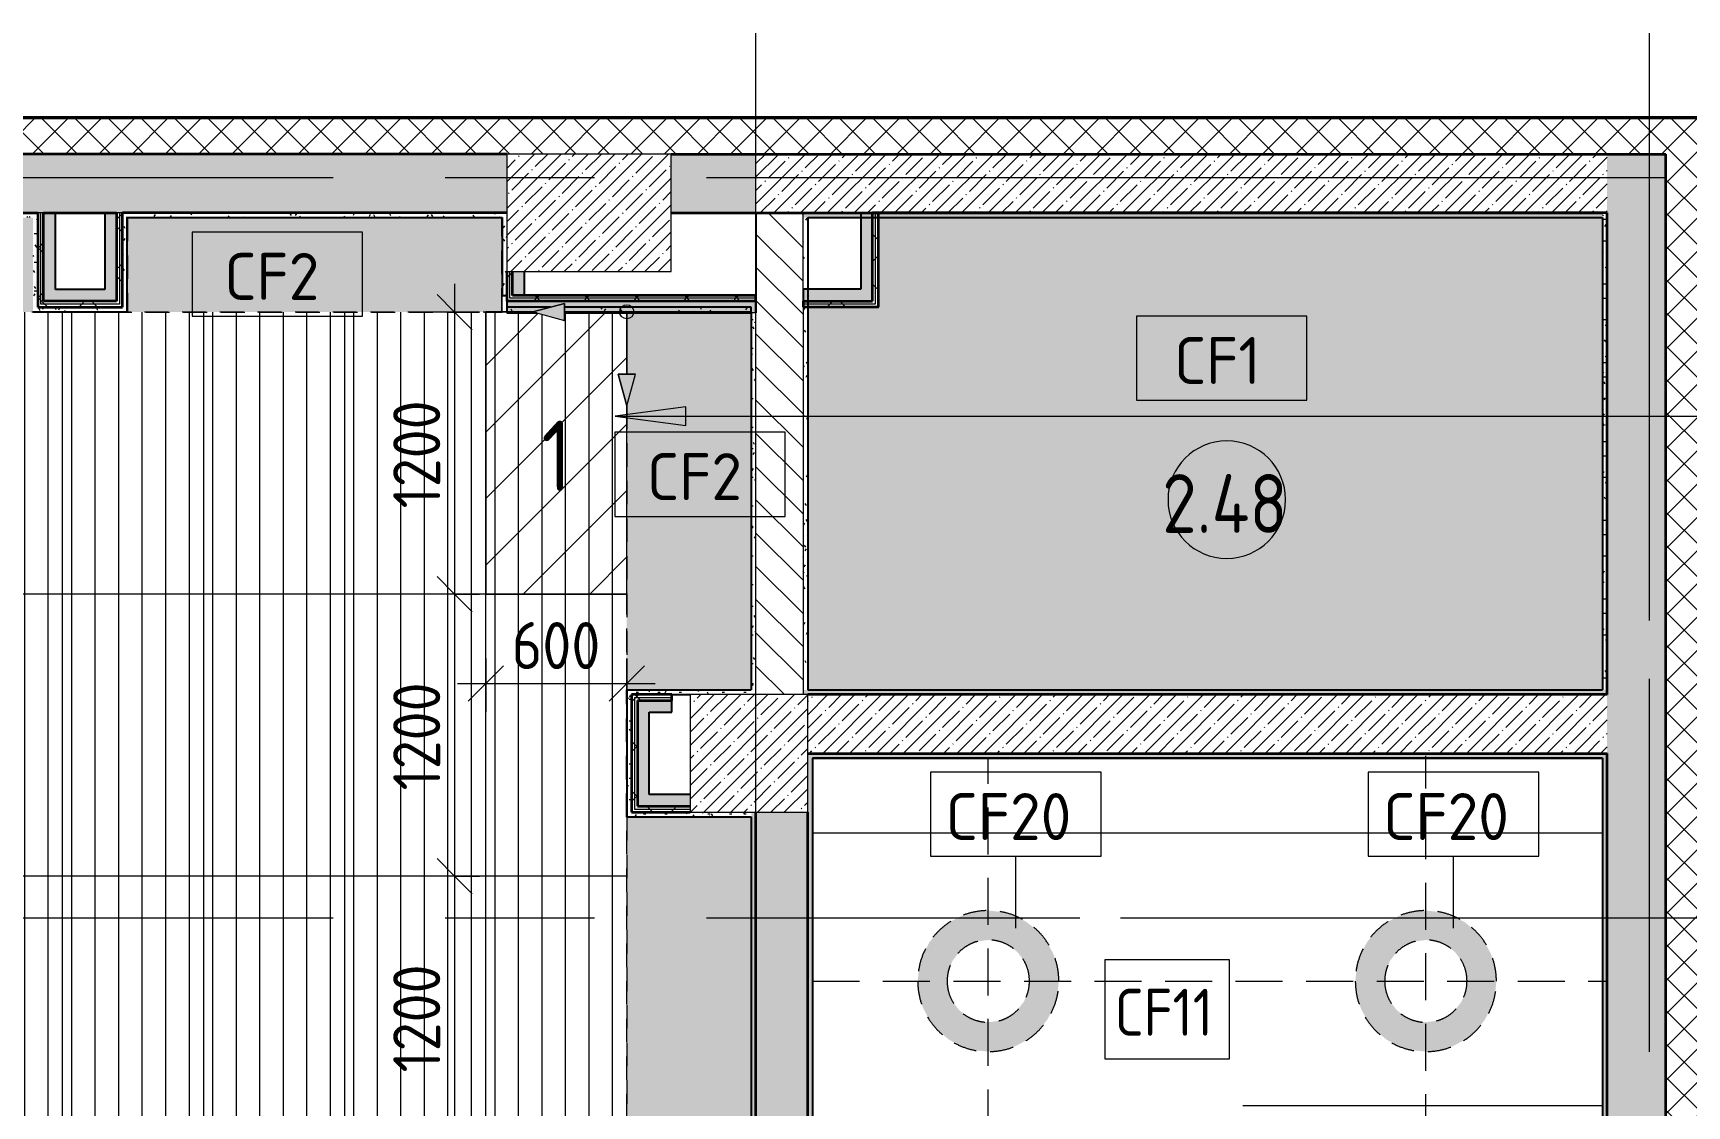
# Model space of a CAD drawing. Header units: millimetres. Extents: x 81663 to 277412, y -8553 to 29000.
# Drawn here: x 118135 to 125169, y 17350 to 21915 of the extents above; entities that cross this region are included whole.
import ezdxf

# ---------------------------------------------------------------- set-up
doc = ezdxf.new("R2010")
doc.units = ezdxf.units.MM
for name, pattern in [('200_ШТРИХ__ш1_п0_6_', [160, 100, -60]), ('ADSK_Штрих_ш2 п1', [300, 200, -100]), ('Осевая', [3175, 635, -476.25, 1587.5, -476.25])]:
    doc.linetypes.add(name, pattern=pattern)
for name, color, linetype, lineweight in [('A-ANNO-DIMS', 7, 'Continuous', 9), ('A-ANNO-DIMS-100', 7, 'Continuous', 9), ('A-AREA-IDEN', 7, 'Continuous', 9), ('A-CLNG-IDEN', 7, 'Continuous', 9), ('A-DETL', 7, 'Continuous', 9), ('A-DETL-1', 7, 'ADSK_Штрих_ш2 п1', 9), ('A-DETL-GENF', 7, 'Continuous', 9), ('A-DETL-MBND', 7, '200_ШТРИХ__ш1_п0_6_', 9), ('A-DETL-MBND-1', 7, 'Continuous', 9), ('A-FLOR', 7, 'Continuous', 9), ('A-WALL', 7, 'Continuous', 9), ('I-WALL', 7, 'Continuous', 9), ('S-COLS', 7, 'Continuous', 9), ('S-STRS-1', 7, 'Continuous', 9), ('Оси', 7, 'Continuous', 9), ('Оси-2', 7, 'Осевая', 9)]:
    doc.layers.add(name, color=color, linetype=linetype, lineweight=lineweight)
for name, color, linetype, lineweight, true_color in [('A-DETL-GENF-1', 7, 'Continuous', 9, 0x004000), ('A-WALL-1', 7, 'Continuous', 35, 0x3c3c3c), ('A-WALL-3', 7, 'Continuous', 25, 0x3c3c3c), ('A-WALL-FNSH-1', 7, 'Continuous', 13, 0x3c3c3c), ('A-WALL-FNSH-2', 7, 'Continuous', 9, 0x3c3c3c), ('G-ANNO-TEXT-1', 1, 'Continuous', 9, 0xff0000), ('G-ANNO-TEXT-2', 7, 'Continuous', 9, 0x3c3c3c)]:
    doc.layers.add(name, color=color, linetype=linetype, lineweight=lineweight, true_color=true_color)
doc.styles.add('GOST Common', font='GOST_Common.ttf', dxfattribs={"width": 0.9, "height": 250})
doc.styles.add('GOST Common_1', font='GOST_Common.ttf', dxfattribs={"height": 200})
doc.styles.add('GOST Common_2', font='GOST_Common.ttf', dxfattribs={"width": 0.9, "height": 300})
doc.styles.add('GOST Common_3', font='GOST_Common.ttf', dxfattribs={"width": 0.9, "height": 200})
doc.styles.add('ISOCPEUR_1', font='isocpeur.ttf', dxfattribs={"width": 0.9, "height": 200})
doc.dimstyles.new('ISO-2_0_0_9К_Средний_округл2', dxfattribs={"dimscale": 304.8, "dimtxt": 199.196235, "dimasz": 0.492126, "dimexe": 0.393701, "dimexo": 0, "dimgap": 0, "dimtad": 1, "dimdec": 0, "dimrnd": 10, "dimzin": 0, "dimdsep": 46, "dimtxsty": 'ISOCPEUR_1', "dimblk1": 'OBLIQUE', "dimblk2": 'OBLIQUE', "dimsah": 1, "dimcen": 0.09, "dimdle": 0.393701, "dimazin": 0, "dimtfac": 1, "dimtdec": 4, "dimtix": 1, "dimtmove": 0, "dimatfit": 3, "dimfxl": 1, "dimtvp": 1, "dimtolj": 1, "dimtzin": 0, "dimarcsym": 2})
pattern_1 = [(45, (0, 0), (-57.024626, 57.024626), []), (45, (57.025, 0), (-57.024626, 57.024626), [100.806, -20.161, 3.353, -16.808])]
pattern_2 = [(45, (0, 0), (-70.71068, 70.71068), []), (135, (0, 0), (-70.71068, -70.71068), [])]
pattern_3 = [(0, (0, 0), (121.92, 30.48), [10.058, -81.382, 10.058, -81.382, -487.68]), (0, (0, 0), (121.92, 30.48), [-182.88, 10.058, -172.822, 10.058, -81.382, -213.36]), (0, (0, 0), (121.92, 30.48), [-457.2, 10.058, -50.902, 10.058, -142.342]), (120, (45.72, 15.24), (-87.356454, 90.345817), [10.058, -81.382, 10.058, -81.382, -487.68]), (120, (45.72, 15.24), (-87.356454, 90.345817), [-182.88, 10.058, -172.822, 10.058, -81.382, -213.36]), (120, (45.72, 15.24), (-87.356454, 90.345817), [-457.2, 10.058, -50.902, 10.058, -142.342]), (240, (60.96, 76.2), (-34.563546, -120.825817), [10.058, -81.382, 10.058, -81.382, -487.68]), (240, (60.96, 76.2), (-34.563546, -120.825817), [-182.88, 10.058, -172.822, 10.058, -81.382, -213.36]), (240, (60.96, 76.2), (-34.563546, -120.825817), [-457.2, 10.058, -50.902, 10.058, -142.342])]
pattern_4 = [(45, (0, 0), (-106.06602, 106.06602), []), (135, (0, 0), (-106.06602, -106.06602), [])]

# ---------------------------------------------------------------- blocks, each defined once
blk = doc.blocks.new('BSC_Колонна _Прямоугольная - 700х500-23282984-План потолков с обозначением видов отделки и геометрии 2 этажа в осях 23-33')
at = {"layer": 'S-COLS'}
h = blk.add_hatch(dxfattribs=at)
h.set_pattern_fill('FP_9', color=256, style=0, pattern_type=2)
h.set_pattern_definition([(45, (-120500, -21150), (-57.024626, 57.024626), []), (45, (-120442.975, -21150), (-57.024626, 57.024626), [100.806, -20.161, 3.353, -16.808])])
h.paths.add_polyline_path([(-350, -250), (350, -250), (350, 250), (-350, 250)])
for p, q in [((350, 250), (-350, 250)), ((-350, 250), (-350, -250)), ((350, -250), (350, 250)), ((-350, -250), (350, -250))]:
    blk.add_line(p, q, dxfattribs=at)
blk = doc.blocks.new('BSC_Колонна _Прямоугольная - 500х500-V4-План потолков с обозначением видов отделки и геометрии 2 этажа в осях 23-33')
at = {"layer": 'S-COLS'}
h = blk.add_hatch(dxfattribs=at)
h.set_pattern_fill('FP_15', color=256, style=0, pattern_type=2)
h.set_pattern_definition([(45, (-121180, -18850), (-57.024626, 57.024626), []), (45, (-121122.975, -18850), (-57.024626, 57.024626), [100.806, -20.161, 3.353, -16.808])])
h.paths.add_polyline_path([(-250, -250), (250, -250), (250, 250), (-250, 250), (-250, -195.1)])
for p, q in [((250, 250), (-250, 250)), ((-250, 250), (-250, -250)), ((250, -250), (250, 250)), ((-250, -250), (250, -250))]:
    blk.add_line(p, q, dxfattribs=at)
blk = doc.blocks.new('Начало раскладки_красным - Начало раскладки_красным-26113037-План потолков с обозначением видов отделки и геометрии 2 этажа в осях 23-33')
at = {"layer": 'A-DETL-GENF'}
for points in [[(-264.8, -36.2), (-264.8, 36.2), (-400, 0)], [(0, -400), (36.2, -264.8), (-36.2, -264.8)]]:
    blk.add_hatch(color=256, dxfattribs=at).paths.add_polyline_path(points)
for p, q in [((-264.8, 36.2), (-400, 0)), ((-400, 0), (-264.8, 36.2)), ((-400, 0), (-264.8, -36.2)), ((-400, 0), (-264.8, -36.2)), ((-264.8, -36.2), (-264.8, 36.2)), ((-264.8, 36.2), (-264.8, -36.2)), ((-30, 0), (-264.8, 0)), ((0, -30), (0, -264.8)), ((36.2, -264.8), (-36.2, -264.8)), ((-36.2, -264.8), (0, -400)), ((0, -400), (-36.2, -264.8)), ((-36.2, -264.8), (36.2, -264.8)), ((0, -400), (36.2, -264.8)), ((0, -400), (36.2, -264.8))]:
    blk.add_line(p, q, dxfattribs=at)
blk.add_circle((0, 0), 30, dxfattribs=at)
blk = doc.blocks.new('Марка_Помещения - Номер-25198446-План потолков с обозначением видов отделки и геометрии 2 этажа в осях 23-33')
at = {"layer": 'A-AREA-IDEN'}
for start, end in [(360, 180), (180, 360)]:
    blk.add_arc((0, 0), 2.5, start, end, dxfattribs=at)
blk = doc.blocks.new('DIMBLOCK27-План потолков с обозначением видов отделки и геометрии 2 этажа в осях 23-33')
at = {"layer": 'A-ANNO-DIMS-100'}
for p, q in [((119928.4, 20848), (119928.4, 19528)), ((120034.5, 20728), (119808.4, 20728)), ((119928.4, 20728), (120034.5, 20728)), ((120034.5, 19528), (119808.4, 19528)), ((119928.4, 19528), (120034.5, 19528))]:
    blk.add_line(p, q, dxfattribs=at)
at = {"layer": 'A-ANNO-DIMS-100', "lineweight": 20}
for p, q in [((119928.4, 20728), (119853.4, 20803)), ((119928.4, 20728), (120003.4, 20653)), ((119928.4, 19528), (119853.4, 19603)), ((119928.4, 19528), (120003.4, 19453))]:
    blk.add_line(p, q, dxfattribs=at)
at = {"layer": 'A-ANNO-DIMS-100', "color": 0, "insert": (119667.1, 19892.4), "char_height": 200, "width": 565.411, "attachment_point": 1, "rotation": 90, "line_spacing_factor": 1.149209, "style": 'ISOCPEUR_1'}
blk.add_mtext('1200', dxfattribs=at)
blk = doc.blocks.new('_Oblique')
at = {"color": 0, "linetype": 'ByBlock', "lineweight": -2}
blk.add_line((-0.5, -0.5), (0.5, 0.5), dxfattribs=at)
blk = doc.blocks.new('DIMBLOCK28-План потолков с обозначением видов отделки и геометрии 2 этажа в осях 23-33')
at = {"layer": 'A-ANNO-DIMS-100', "lineweight": 20}
for p, q in [((119928.4, 19528), (119853.4, 19603)), ((119928.4, 19528), (120003.4, 19453)), ((119928.4, 18328), (119853.4, 18403)), ((119928.4, 18328), (120003.4, 18253))]:
    blk.add_line(p, q, dxfattribs=at)
at = {"layer": 'A-ANNO-DIMS-100'}
for p, q in [((120034.5, 19528), (119808.4, 19528)), ((119928.4, 19528), (119928.4, 18328)), ((119928.4, 19528), (120034.5, 19528)), ((120034.5, 18328), (119808.4, 18328)), ((119928.4, 18328), (120034.5, 18328))]:
    blk.add_line(p, q, dxfattribs=at)
at = {"layer": 'A-ANNO-DIMS-100', "color": 0, "insert": (119667.1, 18692.4), "char_height": 200, "width": 565.411, "attachment_point": 1, "rotation": 90, "line_spacing_factor": 1.149209, "style": 'ISOCPEUR_1'}
blk.add_mtext('1200', dxfattribs=at)
blk = doc.blocks.new('DIMBLOCK29-План потолков с обозначением видов отделки и геометрии 2 этажа в осях 23-33')
at = {"layer": 'A-ANNO-DIMS-100', "lineweight": 20}
for p, q in [((119928.4, 18328), (119853.4, 18403)), ((119928.4, 18328), (120003.4, 18253)), ((119928.4, 17128), (119853.4, 17203)), ((119928.4, 17128), (120003.4, 17053))]:
    blk.add_line(p, q, dxfattribs=at)
at = {"layer": 'A-ANNO-DIMS-100'}
for p, q in [((120034.5, 18328), (119808.4, 18328)), ((119928.4, 18328), (119928.4, 17128)), ((119928.4, 18328), (120034.5, 18328)), ((120034.5, 17128), (119808.4, 17128)), ((119928.4, 17128), (120034.5, 17128))]:
    blk.add_line(p, q, dxfattribs=at)
at = {"layer": 'A-ANNO-DIMS-100', "color": 0, "insert": (119667.1, 17492.4), "char_height": 200, "width": 565.411, "attachment_point": 1, "rotation": 90, "line_spacing_factor": 1.149209, "style": 'ISOCPEUR_1'}
blk.add_mtext('1200', dxfattribs=at)
blk = doc.blocks.new('М_потолков - Марка_ Имя типа-25382930-План потолков с обозначением видов отделки и геометрии 2 этажа в осях 23-33')
at = {"layer": 'A-CLNG-IDEN'}
for p, q in [((3.625, 1.984375), (-3.625, 1.984375)), ((-3.625, 1.984375), (-3.625, -1.59375)), ((3.625, -1.59375), (3.625, 1.984375)), ((-3.625, -1.59375), (3.625, -1.59375))]:
    blk.add_line(p, q, dxfattribs=at)
blk = doc.blocks.new('DIMBLOCK45-План потолков с обозначением видов отделки и геометрии 2 этажа в осях 23-33')
at = {"layer": 'A-ANNO-DIMS-100'}
for p, q in [((120060.6, 19253.7), (120060.6, 19027.6)), ((120060.6, 19147.6), (120060.6, 19253.7)), ((120660.6, 19253.7), (120660.6, 19027.6)), ((120660.6, 19147.6), (120660.6, 19253.7)), ((119940.6, 19147.6), (120780.6, 19147.6))]:
    blk.add_line(p, q, dxfattribs=at)
at = {"layer": 'A-ANNO-DIMS-100', "lineweight": 20}
for p, q in [((120060.6, 19147.6), (120135.6, 19222.6)), ((120660.6, 19147.6), (120735.6, 19222.6)), ((120060.6, 19147.6), (119985.6, 19072.6)), ((120660.6, 19147.6), (120585.6, 19072.6))]:
    blk.add_line(p, q, dxfattribs=at)
at = {"layer": 'A-ANNO-DIMS-100', "color": 0, "insert": (120171, 19408.9), "char_height": 200, "width": 455.087, "attachment_point": 1, "line_spacing_factor": 1.149209, "style": 'ISOCPEUR_1'}
blk.add_mtext('600', dxfattribs=at)

msp = doc.modelspace()

# ---------------------------------------------------------------- hatches: boundary and pattern name
at = {"layer": 'A-DETL-GENF-1'}
h = msp.add_hatch(dxfattribs=at)
h.set_pattern_fill('FP_28', color=256, style=0, pattern_type=2)
h.set_pattern_definition([(45, (0, 0), (-141.42136, 141.42136), [])])
h.paths.add_polyline_path([(120624.5, 19528), (120660.6, 19528), (120660.6, 20329.9), (120624.5, 20464.2), (120660.6, 20464.3), (120660.6, 20729), (120395.8, 20729), (120395.9, 20692.6), (120260.6, 20729), (120060.6, 20729), (120060.6, 19528), (120395.9, 19528)])
at = {"layer": 'A-DETL-MBND'}
h = msp.add_hatch(dxfattribs=at)
h.set_pattern_fill('FP_24', color=256, style=0, pattern_type=2)
h.set_pattern_definition([(90, (0, 0), (-100, 6e-15), [])])
h.paths.add_polyline_path([(120060.6, 14101), (120660.6, 14101), (120660.6, 20329.9), (120624.5, 20464.2), (120660.6, 20464.3), (120660.6, 20724), (120395.8, 20724), (120395.9, 20692.6), (120278.4, 20724), (120150, 20724), (120150, 20728), (111071, 20728), (111071, 14101), (118188.1, 14101)])
h = msp.add_hatch(dxfattribs=at)
h.set_pattern_fill('FP_25', color=256, style=0, pattern_type=2)
h.set_pattern_definition([(270, (118260.6, 23128), (600, 4e-14), []), (0, (118260.6, 23128), (0, 1200), [])])
h.paths.add_polyline_path([(120060.6, 14101), (120660.6, 14101), (120660.6, 20329.9), (120624.5, 20464.2), (120660.6, 20464.3), (120660.6, 20724), (120395.8, 20724), (120395.9, 20692.6), (120278.4, 20724), (120150, 20724), (120150, 20728), (111071, 20728), (111071, 14101), (118188.1, 14101)])
at = {"layer": 'A-DETL-MBND-1'}
h = msp.add_hatch(color=256, dxfattribs=at)
h.paths.add_polyline_path([(111071, 13557), (115580, 13557), (115580, 14101), (111071, 14101)])
h.paths.add_polyline_path([(117301.4, 13620), (120909, 13621), (120909, 13921), (121189, 13921), (121189, 18579), (120660.6, 18579), (120660.6, 14101), (117301.4, 14101)])
h.paths.add_polyline_path([(121190, 19121), (121190, 20724), (120660.6, 20724), (120660.6, 20464.2), (120697, 20464.3), (120660.6, 20329), (120660.6, 19121), (120776.3, 19121)])
h.paths.add_polyline_path([(120060.6, 20728), (120129.2, 20729), (120129.2, 21129), (118536.5, 21129), (118536.5, 20728)])
h.paths.add_polyline_path([(115350.4, 20728), (115350.4, 21129), (111071, 21129), (111071, 20728)])
h.paths.add_polyline_path([(116121.4, 20728), (118134.5, 20728), (118134.5, 21129), (116121.4, 21129), (116121.4, 20741.7)])
msp.add_hatch(color=256, dxfattribs=at).paths.add_polyline_path([(124810, 19120), (124810, 21130), (121731, 21129), (121731, 20750), (121431, 20750), (121431, 19120), (124809, 19120)])
h = msp.add_hatch(color=256, dxfattribs=at)
h.paths.add_polyline_path([(122198, 17581.2), (122256.5, 17587), (122312.8, 17604.1), (122364.6, 17631.8), (122410.1, 17669.1), (122447.4, 17714.6), (122475.1, 17766.4), (122492.2, 17822.7), (122498, 17881.2), (122492.2, 17939.8), (122475.1, 17996.1), (122447.4, 18047.9), (122410.1, 18093.4), (122360, 18133.2), (122312.8, 18158.4), (122256.5, 18175.5), (122198, 18181.2), (122139.5, 18175.5), (122083.2, 18158.4), (122031.3, 18130.7), (121985.8, 18093.4), (121948.5, 18047.9), (121920.8, 17996.1), (121903.7, 17939.8), (121898, 17881.2), (121903.7, 17822.7), (121920.8, 17766.4), (121948.5, 17714.6), (121985.8, 17669.1), (122031.3, 17631.8), (122083.2, 17604.1), (122139.5, 17587)])
h.paths.add_polyline_path([(122198, 17706.2), (122152.7, 17712.2), (122110.5, 17729.7), (122074.2, 17757.5), (122046.4, 17793.7), (122028.9, 17836), (122023, 17881.2), (122028.9, 17926.5), (122046.4, 17968.7), (122074.2, 18005), (122110.5, 18032.8), (122152.7, 18050.3), (122198, 18056.2), (122243.3, 18050.3), (122285.5, 18032.8), (122321.7, 18005), (122349.5, 17968.7), (122367, 17926.5), (122373, 17881.2), (122367, 17836), (122349.5, 17793.7), (122321.7, 17757.5), (122285.5, 17729.7), (122243.3, 17712.2)])
h = msp.add_hatch(color=256, dxfattribs=at)
h.paths.add_polyline_path([(124059, 17581.2), (124117.5, 17587), (124173.8, 17604.1), (124225.7, 17631.8), (124271.1, 17669.1), (124308.4, 17714.6), (124336.2, 17766.4), (124353.2, 17822.7), (124359, 17881.2), (124353.2, 17939.8), (124336.2, 17996.1), (124308.4, 18047.9), (124271.1, 18093.4), (124225.7, 18130.7), (124173.8, 18158.4), (124117.5, 18175.5), (124059, 18181.2), (124000.5, 18175.5), (123944.2, 18158.4), (123892.3, 18130.7), (123846.9, 18093.4), (123809.6, 18047.9), (123781.8, 17996.1), (123764.8, 17939.8), (123759, 17881.2), (123764.8, 17822.7), (123781.8, 17766.4), (123809.6, 17714.6), (123846.9, 17669.1), (123892.3, 17631.8), (123944.2, 17604.1), (124000.5, 17587)])
h.paths.add_polyline_path([(124059, 17706.2), (124011.4, 17713.2), (123971.5, 17729.7), (123935.3, 17757.5), (123907.4, 17793.7), (123890, 17836), (123884, 17881.2), (123890, 17926.5), (123907.4, 17968.7), (123935.3, 18005), (123971.5, 18032.8), (124013.7, 18050.3), (124059, 18056.2), (124104.3, 18050.3), (124146.5, 18032.8), (124182.7, 18005), (124210.6, 17968.7), (124228, 17926.5), (124234, 17881.2), (124228, 17836), (124210.6, 17793.7), (124182.7, 17757.5), (124146.5, 17729.7), (124104.3, 17712.2)])
at = {"layer": 'A-WALL'}
h = msp.add_hatch(dxfattribs=at)
h.set_pattern_fill('FP_2', color=256, style=0, pattern_type=2)
h.set_pattern_definition(pattern_2)
h.paths.add_polyline_path([(125080, 21400), (125230, 21400), (125230, 21550), (96610, 21550), (96610, 21400), (123364.4, 21400)])
h.paths.add_polyline_path([(93060, 21400), (93310, 21400), (93310, 21550), (93060, 21550)])
h = msp.add_hatch(dxfattribs=at)
h.set_pattern_fill('FP_2', color=256, style=0, pattern_type=2)
h.set_pattern_definition(pattern_2)
h.paths.add_polyline_path([(125230, -250), (125230, 21400), (125080, 21400), (125080, -250)])
at = {"layer": 'G-ANNO-TEXT-2'}
msp.add_hatch(color=256, dxfattribs=at).paths.add_polyline_path([(120611.8, 20284.8), (120911.8, 20245.3), (120911.8, 20324.3)])
at = {"layer": 'I-WALL'}
h = msp.add_hatch(dxfattribs=at)
h.set_pattern_fill('FP_1', color=256, style=0, pattern_type=2)
h.set_pattern_definition(pattern_1)
h.paths.add_polyline_path([(121210, 21150), (121210, 21400), (120850, 21400), (120850, 21150)])
h.paths.add_polyline_path([(119482.2, 21150), (120150, 21150), (120150, 21400), (116100.4, 21400), (116100.4, 21150), (118835.2, 21150)])
h.paths.add_polyline_path([(100560, 21150), (100580, 21150), (100580, 21400), (100560, 21400)])
h.paths.add_polyline_path([(115600.4, 21150), (115600, 21400), (111050, 21400), (111050, 21150), (115600, 21150)])
h.paths.add_polyline_path([(110330, 21150), (110350, 21150), (110350, 21400), (106050, 21400), (106050, 21150), (109129.8, 21150)])
h.paths.add_polyline_path([(105550, 21150), (105550, 21400), (100800, 21400), (100800, 21150), (105247.6, 21150)])
h = msp.add_hatch(dxfattribs=at)
h.set_pattern_fill('FP_1', color=256, style=0, pattern_type=2)
h.set_pattern_definition(pattern_1)
h.paths.add_polyline_path([(124810, 21150), (124830, 21150), (124830, 21400), (121210, 21400), (121210, 21150), (123364.4, 21150)])
h = msp.add_hatch(dxfattribs=at)
h.set_pattern_fill('FP_1', color=256, style=0, pattern_type=2)
h.set_pattern_definition(pattern_1)
h.paths.add_polyline_path([(124830, 10620), (125080, 10620), (125080, 21400), (124830, 21400), (124830, 10770.5)])
h = msp.add_hatch(dxfattribs=at)
h.set_pattern_fill('FP_17', color=256, style=0, pattern_type=2)
h.set_pattern_definition(pattern_3)
h.paths.add_polyline_path([(118135.5, 21130), (118155.5, 21130), (118155.5, 21150), (116100.4, 21150), (116100.4, 21130), (116894.1, 21130)])
h = msp.add_hatch(dxfattribs=at)
h.set_pattern_fill('FP_17', color=256, style=0, pattern_type=2)
h.set_pattern_definition(pattern_3)
h.paths.add_polyline_path([(118155.5, 20729), (118155.5, 21130), (118135.5, 21130), (118135.5, 20729)])
h = msp.add_hatch(dxfattribs=at)
h.set_pattern_fill('FP_26', color=256, style=0, pattern_type=2)
h.set_pattern_definition(pattern_4)
h.paths.add_polyline_path([(118168, 20749), (118168, 21150), (118155.5, 21150), (118155.5, 20749)])
h = msp.add_hatch(dxfattribs=at)
h.set_pattern_fill('FP_26', color=256, style=0, pattern_type=2)
h.set_pattern_definition(pattern_4)
h.paths.add_polyline_path([(118180.5, 20761.5), (118180.5, 21150), (118168, 21150), (118168, 20761.5)])
for points in [[(118180.5, 20774), (118230.5, 20774), (118230.5, 21150), (118180.5, 21150)], [(118490.5, 20824), (118490.5, 21150), (118440.5, 21150), (118440.5, 20824)], [(121706, 20775), (121706, 21150), (121656, 21150), (121656, 20775)], [(120225, 20799), (120225, 20900), (120175, 20900), (120175, 20799)], [(118490.5, 20774), (118490.5, 20824), (118230.5, 20824), (118230.5, 20774)], [(121410, 20775), (121656, 20775), (121656, 20825), (121410, 20825)], [(120660.6, 20724), (121210, 20724), (121210, 20774), (120150, 20774), (120150, 20724), (120278.4, 20724), (120261.5, 20729), (120395.8, 20765.1), (120395.9, 20724)], [(120852, 19025), (120852, 19075), (120705.6, 19075), (120705.6, 19025), (120776.3, 19025)], [(120755.6, 18625), (120755.6, 19025), (120705.6, 19025), (120705.6, 18625)], [(120930, 18625), (120930, 18675), (120755.6, 18675), (120755.6, 18625), (120776.3, 18625)]]:
    msp.add_hatch(color=256, dxfattribs=at).paths.add_polyline_path(points)
h = msp.add_hatch(dxfattribs=at)
h.set_pattern_fill('FP_26', color=256, style=0, pattern_type=2)
h.set_pattern_definition(pattern_4)
h.paths.add_polyline_path([(118503, 20774), (118503, 21150), (118490.5, 21150), (118490.5, 20774)])
h = msp.add_hatch(dxfattribs=at)
h.set_pattern_fill('FP_26', color=256, style=0, pattern_type=2)
h.set_pattern_definition(pattern_4)
h.paths.add_polyline_path([(118515.5, 20761.5), (118515.5, 21150), (118503, 21150), (118503, 20761.5)])
h = msp.add_hatch(dxfattribs=at)
h.set_pattern_fill('FP_17', color=256, style=0, pattern_type=2)
h.set_pattern_definition(pattern_3)
h.paths.add_polyline_path([(120130.2, 21130), (120130.2, 21150), (118515.5, 21150), (118515.5, 21130), (119482.2, 21130)])
h = msp.add_hatch(dxfattribs=at)
h.set_pattern_fill('FP_17', color=256, style=0, pattern_type=2)
h.set_pattern_definition(pattern_3)
h.paths.add_polyline_path([(118535.5, 20749), (118535.5, 21130), (118515.5, 21130), (118515.5, 20749)])
h = msp.add_hatch(dxfattribs=at)
h.set_pattern_fill('FP_17', color=256, style=0, pattern_type=2)
h.set_pattern_definition(pattern_3)
h.paths.add_polyline_path([(120130.2, 20799), (120150.2, 20799), (120150, 21150), (120130.2, 21150), (120130.2, 20900)])
h = msp.add_hatch(dxfattribs=at)
h.set_pattern_fill('FP_3', color=256, style=0, pattern_type=2)
h.set_pattern_definition([(135, (0, 0), (-70.71068, -70.71068), [])])
h.paths.add_polyline_path([(121210, 19100), (121410, 19100), (121410, 21150), (121210, 21150), (121210, 19120)])
h = msp.add_hatch(dxfattribs=at)
h.set_pattern_fill('FP_17', color=256, style=0, pattern_type=2)
h.set_pattern_definition(pattern_3)
h.paths.add_polyline_path([(124810, 21130), (124810, 21150), (121410, 21150), (121410, 21130), (123364.4, 21130)])
h = msp.add_hatch(dxfattribs=at)
h.set_pattern_fill('FP_17', color=256, style=0, pattern_type=2)
h.set_pattern_definition(pattern_3)
h.paths.add_polyline_path([(121410, 19120), (121430, 19121), (121430, 21130), (121410, 21130), (121410, 20741.7)])
h = msp.add_hatch(dxfattribs=at)
h.set_pattern_fill('FP_26', color=256, style=0, pattern_type=2)
h.set_pattern_definition(pattern_4)
h.paths.add_polyline_path([(121718.5, 20762.5), (121718.5, 21150), (121706, 21150), (121706, 20762.5)])
h = msp.add_hatch(dxfattribs=at)
h.set_pattern_fill('FP_26', color=256, style=0, pattern_type=2)
h.set_pattern_definition(pattern_4)
h.paths.add_polyline_path([(121731, 20750), (121731, 21150), (121718.5, 21150), (121718.5, 20750)])
h = msp.add_hatch(dxfattribs=at)
h.set_pattern_fill('FP_17', color=256, style=0, pattern_type=2)
h.set_pattern_definition(pattern_3)
h.paths.add_polyline_path([(124830, 19120), (124830, 21150), (124810, 21150), (124810, 19120)])
h = msp.add_hatch(dxfattribs=at)
h.set_pattern_fill('FP_26', color=256, style=0, pattern_type=2)
h.set_pattern_definition(pattern_4)
h.paths.add_polyline_path([(120162.5, 20786.5), (120162.4, 20900), (120150, 20900), (120150, 20786.5)])
h = msp.add_hatch(dxfattribs=at)
h.set_pattern_fill('FP_26', color=256, style=0, pattern_type=2)
h.set_pattern_definition(pattern_4)
h.paths.add_polyline_path([(120175, 20799), (120175, 20900), (120162.5, 20900), (120162.5, 20799)])
h = msp.add_hatch(dxfattribs=at)
h.set_pattern_fill('FP_26', color=256, style=0, pattern_type=2)
h.set_pattern_definition(pattern_4)
h.paths.add_polyline_path([(118230.5, 20749), (118515.5, 20749), (118515.5, 20761.5), (118168, 20761.5), (118168, 20749), (118188.1, 20749)])
h = msp.add_hatch(dxfattribs=at)
h.set_pattern_fill('FP_26', color=256, style=0, pattern_type=2)
h.set_pattern_definition(pattern_4)
h.paths.add_polyline_path([(118503, 20761.5), (118503, 20774), (118180.5, 20774), (118180.5, 20761.5), (118230.5, 20761.5)])
h = msp.add_hatch(dxfattribs=at)
h.set_pattern_fill('FP_26', color=256, style=0, pattern_type=2)
h.set_pattern_definition(pattern_4)
h.paths.add_polyline_path([(121210, 20774), (121210, 20786.5), (120150, 20786.5), (120150, 20774), (120776.3, 20774)])
h = msp.add_hatch(dxfattribs=at)
h.set_pattern_fill('FP_26', color=256, style=0, pattern_type=2)
h.set_pattern_definition(pattern_4)
h.paths.add_polyline_path([(121210, 20786.5), (121210, 20799), (120162.5, 20799), (120162.5, 20786.5), (120776.3, 20786.5)])
h = msp.add_hatch(dxfattribs=at)
h.set_pattern_fill('FP_26', color=256, style=0, pattern_type=2)
h.set_pattern_definition(pattern_4)
h.paths.add_polyline_path([(121410, 20762.5), (121706, 20762.5), (121706, 20775), (121410, 20775)])
h = msp.add_hatch(dxfattribs=at)
h.set_pattern_fill('FP_26', color=256, style=0, pattern_type=2)
h.set_pattern_definition(pattern_4)
h.paths.add_polyline_path([(121718.5, 20750), (121718.5, 20762.5), (121410, 20762.5), (121410, 20750), (121706, 20750)])
h = msp.add_hatch(dxfattribs=at)
h.set_pattern_fill('FP_17', color=256, style=0, pattern_type=2)
h.set_pattern_definition(pattern_3)
h.paths.add_polyline_path([(118188.1, 20729), (118535.5, 20729), (118535.5, 20749), (118155.5, 20749), (118155.5, 20729)])
h = msp.add_hatch(dxfattribs=at)
h.set_pattern_fill('FP_17', color=256, style=0, pattern_type=2)
h.set_pattern_definition(pattern_3)
h.paths.add_polyline_path([(120776.3, 20729), (121190, 20729), (121190, 20749), (120395.8, 20749), (120395.9, 20729), (120660.6, 20729)])
h.paths.add_polyline_path([(120261.5, 20729), (120336, 20749), (120150.2, 20749), (120150.2, 20729), (120260.6, 20729)])
h = msp.add_hatch(dxfattribs=at)
h.set_pattern_fill('FP_17', color=256, style=0, pattern_type=2)
h.set_pattern_definition(pattern_3)
h.paths.add_polyline_path([(121210, 19120), (121210, 20724), (121190, 20724), (121190, 19120)])
h = msp.add_hatch(dxfattribs=at)
h.set_pattern_fill('FP_17', color=256, style=0, pattern_type=2)
h.set_pattern_definition(pattern_3)
h.paths.add_polyline_path([(120680.6, 19100), (121210, 19100), (121210, 19120), (120660.6, 19120), (120660.6, 19100)])
h = msp.add_hatch(dxfattribs=at)
h.set_pattern_fill('FP_17', color=256, style=0, pattern_type=2)
h.set_pattern_definition(pattern_3)
h.paths.add_polyline_path([(120680.6, 18600), (120680.6, 19100), (120660.6, 19100), (120660.6, 18600)])
h = msp.add_hatch(dxfattribs=at)
h.set_pattern_fill('FP_26', color=256, style=0, pattern_type=2)
h.set_pattern_definition(pattern_4)
h.paths.add_polyline_path([(120852, 19087.5), (120852, 19100), (120680.6, 19100), (120680.6, 19087.5), (120776.3, 19087.5)])
h = msp.add_hatch(dxfattribs=at)
h.set_pattern_fill('FP_26', color=256, style=0, pattern_type=2)
h.set_pattern_definition(pattern_4)
h.paths.add_polyline_path([(120693.1, 18600), (120693.1, 19087.5), (120680.6, 19087.5), (120680.6, 18600)])
h = msp.add_hatch(dxfattribs=at)
h.set_pattern_fill('FP_26', color=256, style=0, pattern_type=2)
h.set_pattern_definition(pattern_4)
h.paths.add_polyline_path([(120852, 19075), (120852, 19087.5), (120693.1, 19087.5), (120693.1, 19075), (120776.3, 19075)])
h = msp.add_hatch(dxfattribs=at)
h.set_pattern_fill('FP_26', color=256, style=0, pattern_type=2)
h.set_pattern_definition(pattern_4)
h.paths.add_polyline_path([(120705.6, 18612.5), (120705.6, 19075), (120693.1, 19075), (120693.1, 18612.5)])
h = msp.add_hatch(dxfattribs=at)
h.set_pattern_fill('FP_17', color=256, style=0, pattern_type=2)
h.set_pattern_definition(pattern_3)
h.paths.add_polyline_path([(124830, 19100), (124830, 19120), (121410, 19120), (121410, 19100), (123364.4, 19100)])
h = msp.add_hatch(dxfattribs=at)
h.set_pattern_fill('FP_1', color=256, style=0, pattern_type=2)
h.set_pattern_definition(pattern_1)
h.paths.add_polyline_path([(124830, 18850), (124830, 19100), (121430, 19100), (121430, 18850), (123364.4, 18850)])
h = msp.add_hatch(dxfattribs=at)
h.set_pattern_fill('FP_17', color=256, style=0, pattern_type=2)
h.set_pattern_definition(pattern_3)
h.paths.add_polyline_path([(124810, 18830), (124830, 18830), (124830, 18850), (121430, 18850), (121430, 18830), (124809, 18830)])
h = msp.add_hatch(dxfattribs=at)
h.set_pattern_fill('FP_17', color=256, style=0, pattern_type=2)
h.set_pattern_definition(pattern_3)
h.paths.add_polyline_path([(121430, 10600), (121450, 10600), (121450, 18830), (121430, 18830), (121430, 11351.1)])
h = msp.add_hatch(dxfattribs=at)
h.set_pattern_fill('FP_17', color=256, style=0, pattern_type=2)
h.set_pattern_definition(pattern_3)
h.paths.add_polyline_path([(124810, 10620), (124830, 10620), (124830, 18830), (124810, 18830), (124810, 10770.5)])
h = msp.add_hatch(dxfattribs=at)
h.set_pattern_fill('FP_17', color=256, style=0, pattern_type=2)
h.set_pattern_definition(pattern_3)
h.paths.add_polyline_path([(120660.6, 18580), (121190, 18580), (121190, 18600), (120660.6, 18600)])
h = msp.add_hatch(dxfattribs=at)
h.set_pattern_fill('FP_26', color=256, style=0, pattern_type=2)
h.set_pattern_definition(pattern_4)
h.paths.add_polyline_path([(120705.6, 18600), (120930, 18600), (120930, 18612.5), (120693.1, 18612.5), (120693.1, 18600)])
h = msp.add_hatch(dxfattribs=at)
h.set_pattern_fill('FP_26', color=256, style=0, pattern_type=2)
h.set_pattern_definition(pattern_4)
h.paths.add_polyline_path([(120705.6, 18612.5), (120930, 18612.5), (120930, 18625), (120705.6, 18625)])
h = msp.add_hatch(dxfattribs=at)
h.set_pattern_fill('FP_17', color=256, style=0, pattern_type=2)
h.set_pattern_definition(pattern_3)
h.paths.add_polyline_path([(121190, 13920), (121210, 13920), (121210, 18600), (121190, 18600), (121190, 14481.3)])
h = msp.add_hatch(dxfattribs=at)
h.set_pattern_fill('FP_1', color=256, style=0, pattern_type=2)
h.set_pattern_definition(pattern_1)
h.paths.add_polyline_path([(121210, 10600), (121430, 10600), (121430, 13400), (121210, 13400), (121210, 10875.9)])
h.paths.add_polyline_path([(121210, 13900), (121430, 13900), (121430, 18600), (121210, 18600), (121210, 13920)])

# ---------------------------------------------------------------- linework, layer by layer
at = {"layer": 'A-CLNG-IDEN'}
for p, q in [((122315.3, 18106.3), (122315.3, 18412.2)), ((124176.4, 18106.3), (124176.4, 18412.2))]:
    msp.add_line(p, q, dxfattribs=at)
at = {"layer": 'A-DETL'}
for p, q in [((120261.5, 20729), (120060.6, 20729)), ((120060.6, 20729), (120060.6, 19528)), ((120660.6, 20729), (120395.8, 20729)), ((120660.6, 20464.2), (120660.6, 20729)), ((120660.6, 19528), (120660.6, 20329.9)), ((120060.6, 19528), (120660.6, 19528))]:
    msp.add_line(p, q, dxfattribs=at)
at = {"layer": 'A-DETL-1'}
for p, q in [((122198, 10620), (122198, 18829)), ((124059, 10600), (124059, 18840)), ((121450, 17881.2), (124830, 17881.2))]:
    msp.add_line(p, q, dxfattribs=at)
at = {"layer": 'A-DETL-MBND'}
for p, q in [((120130.2, 21129), (118535.5, 21129)), ((120129.2, 21129), (118536.5, 21129)), ((118536.5, 21129), (118536.5, 20728)), ((120129.2, 20729), (120129.2, 21129)), ((121431, 20750), (121431, 19120)), ((120150, 20728), (115600.4, 20728)), ((118135.5, 20728), (120129.2, 20728)), ((118536.5, 20728), (118536.5, 20729)), ((120130.2, 20729), (120130.2, 20728)), ((120130.2, 20729), (120150, 20729)), ((120150, 20728), (120130.2, 20728)), ((120660.6, 20724), (120660.6, 20464.2)), ((120660.6, 20464.2), (120660.6, 20724)), ((121189, 19120), (121189, 20724)), ((120660.6, 20329.9), (120660.6, 19120)), ((120660.6, 19121), (120660.6, 20329.9)), ((120659.6, 18579), (120659.6, 19121)), ((120659.6, 19121), (121190, 19121)), ((121190, 18579), (120659.6, 18579)), ((120660.6, 14101), (120660.6, 18580)), ((120660.6, 18579), (120660.6, 14101)), ((121189, 13921), (121189, 18579)), ((121189, 13921), (121189, 18579))]:
    msp.add_line(p, q, dxfattribs=at)
for centre, radius, start, end in [((122198, 17881.2), 300, 0, 180), ((124059, 17881.2), 300, 0, 180), ((122198, 17881.2), 175, 0, 180), ((124059, 17881.2), 175, 0, 180), ((122198, 17881.2), 300, 180, 360), ((122198, 17881.2), 175, 180, 0), ((124059, 17881.2), 300, 180, 360), ((124059, 17881.2), 175, 180, 0)]:
    msp.add_arc(centre, radius, start, end, dxfattribs=at)
at = {"layer": 'A-FLOR'}
msp.add_line((121450, 18512.5), (124810, 18512.5), dxfattribs=at)
at = {"layer": 'A-WALL'}
for p, q in [((125230, 21550), (96610, 21550)), ((118180.5, 21150), (118155.5, 21150)), ((118168, 20761.5), (118168, 21150)), ((118515.5, 21150), (118490.5, 21150)), ((118503, 21150), (118503, 20761.5)), ((121410, 20825), (121410, 21150)), ((121706, 21150), (121656, 21150)), ((121718.5, 20762.5), (121718.5, 21150)), ((120162.5, 20786.5), (120162.5, 20900)), ((118503, 20761.5), (118168, 20761.5)), ((121210, 20786.5), (120162.5, 20786.5)), ((121410, 20762.5), (121718.5, 20762.5)), ((121210, 20724), (121190, 20724)), ((121210, 19100), (121210, 20724)), ((121410, 20749), (121410, 19100)), ((120693.1, 19087.5), (120693.1, 18612.5)), ((120693.1, 19087.5), (120852, 19087.5)), ((121451, 18829), (121450, 18829)), ((124809, 18829), (124809, 18830)), ((120693.1, 18612.5), (120930, 18612.5))]:
    msp.add_line(p, q, dxfattribs=at)
at = {"layer": 'A-WALL-1'}
for p, q in [((120150, 21400), (116100.4, 21400)), ((120850, 21400), (125080, 21400)), ((125080, -100), (125080, 21400)), ((116100.4, 21150), (118155.5, 21150)), ((118155.5, 21150), (118155.5, 20749)), ((118180.5, 21150), (118490.5, 21150)), ((118180.5, 20774), (118180.5, 21150)), ((118490.5, 21150), (118490.5, 20774)), ((120150, 21150), (118515.5, 21150)), ((118515.5, 20749), (118515.5, 21150)), ((120850, 21150), (124810, 21150)), ((124830, 21150), (121706, 21150)), ((121706, 20775), (121706, 21150)), ((121731, 20750), (121731, 21150)), ((124830, 19100), (124830, 21150)), ((120150, 20900), (120150, 20774)), ((120175, 20799), (120175, 20900)), ((118490.5, 20774), (118180.5, 20774)), ((120150, 20799), (120150.2, 20799)), ((121210, 20774), (120150, 20774)), ((121210, 20799), (120175, 20799)), ((121210, 20774), (121210, 20799)), ((121410, 20775), (121410, 20750)), ((121410, 20775), (121706, 20775)), ((121410, 20750), (121731, 20750)), ((118155.5, 20749), (118515.5, 20749)), ((120680.6, 19100), (120680.6, 18600)), ((120852, 19100), (120680.6, 19100)), ((120705.6, 19075), (120705.6, 18625)), ((120705.6, 19075), (120852, 19075)), ((120852, 19075), (120852, 19100)), ((124830, 19100), (121430, 19100)), ((121430, 18850), (124830, 18850)), ((124830, 10600), (124830, 18850)), ((120680.6, 18600), (120930, 18600)), ((120705.6, 18625), (120930, 18625)), ((121210, 13900), (121210, 18600)), ((121430, 13900), (121430, 18600))]:
    msp.add_line(p, q, dxfattribs=at)
at = {"layer": 'A-WALL-3'}
for p, q in [((118230.5, 20824), (118230.5, 21150)), ((118440.5, 21150), (118440.5, 20824)), ((118535.5, 21130), (120130.2, 21130)), ((118535.5, 20729), (118535.5, 21130)), ((120130.2, 21130), (120130.2, 20799)), ((121210, 21150), (121210, 20724)), ((121430, 21130), (124810, 21130)), ((121430, 21130), (121430, 19120)), ((121656, 21150), (121656, 20825)), ((124810, 21130), (124810, 19120)), ((120150.2, 20799), (120150.2, 20900)), ((120225, 20799), (120225, 20900)), ((118440.5, 20824), (118230.5, 20824)), ((121656, 20825), (121410, 20825)), ((121410, 20825), (121410, 20775)), ((120130.2, 20799), (120150, 20799)), ((120150, 20774), (120150, 20724)), ((121210, 20724), (121210, 20774)), ((121410, 20750), (121410, 20749)), ((118135.5, 20729), (118535.5, 20729)), ((120150, 20724), (120278.4, 20724)), ((120336, 20749), (120150.2, 20749)), ((120150.2, 20749), (120150.2, 20729)), ((120150.2, 20729), (120261.5, 20729)), ((121190, 20749), (120395.8, 20749)), ((120395.8, 20729), (121190, 20729)), ((120395.8, 20724), (121190, 20724)), ((121190, 20729), (121190, 20749)), ((121190, 20724), (121190, 19120)), ((120660.6, 19120), (120660.6, 18580)), ((120660.6, 19120), (121190, 19120)), ((120852, 19100), (120930, 19100)), ((120852, 19025), (120852, 19075)), ((121430, 19120), (124810, 19120)), ((120755.6, 18675), (120755.6, 19025)), ((120755.6, 19025), (120852, 19025)), ((124810, 18830), (121450, 18830)), ((121450, 18830), (121450, 10620)), ((124810, 18830), (124810, 10620)), ((120930, 18675), (120755.6, 18675)), ((120660.6, 18580), (121190, 18580)), ((121190, 18580), (121190, 13920))]:
    msp.add_line(p, q, dxfattribs=at)
at = {"layer": 'A-WALL-FNSH-1'}
for p, q in [((125233, 21553), (96610, 21553)), ((118536.5, 21129), (118535.5, 21129)), ((118536.5, 20729), (118536.5, 21129)), ((120129.2, 21129), (120129.2, 20729)), ((120130.2, 21129), (120129.2, 21129)), ((121431, 21129.5), (121430, 21129.5)), ((121431, 19120), (121431, 21129.5)), ((121731, 21129), (124809, 21129)), ((121732, 20749), (121732, 21130)), ((124809, 21129), (124809, 19121)), ((120130.2, 20729), (120130.2, 20799)), ((118535.5, 20729), (118536.5, 20729)), ((120129.2, 20728), (120130.2, 20728)), ((121410, 20749), (121732, 20749)), ((121189, 19121), (120660.6, 19121)), ((120660.6, 19121), (120660.6, 19120)), ((121189, 19120), (121189, 19121)), ((124809, 19121), (121430, 19121)), ((121451, 18829), (124809, 18829)), ((121451, 10621), (121451, 18829)), ((124809, 18829), (124809, 15570.4)), ((120660.6, 18580), (120660.6, 18579)), ((120660.6, 18579), (121190, 18579))]:
    msp.add_line(p, q, dxfattribs=at)
at = {"layer": 'A-WALL-FNSH-2'}
msp.add_line((125238, 21558), (96610, 21558), dxfattribs=at)
at = {"layer": 'G-ANNO-TEXT-2'}
for p, q in [((120911.8, 20324.3), (120611.8, 20284.8)), ((120611.8, 20284.8), (120911.8, 20245.3)), ((120611.8, 20284.8), (125688, 20284.8)), ((120911.8, 20245.3), (120911.8, 20324.3))]:
    msp.add_line(p, q, dxfattribs=at)
at = {"layer": 'G-ANNO-TEXT-2', "flags": 128}
msp.add_lwpolyline([(122695.4, 17973), (123221.8, 17973), (123221.8, 17549), (122695.4, 17549)], close=True, dxfattribs=at)
at = {"layer": 'S-STRS-1'}
msp.add_line((124810, 17350), (123280, 17350), dxfattribs=at)
msp.add_line((124810, 17350), (123280, 17350), dxfattribs=at)
at = {"layer": 'Оси'}
for p, q in [((121210, 19415.1), (121210, 21915.1)), ((125010, 19415.1), (125010, 21915.1)), ((122580, 21300), (125080, 21300)), ((122760, 18150), (125260, 18150))]:
    msp.add_line(p, q, dxfattribs=at)
at = {"layer": 'Оси-2'}
for p, q in [((84962.9, 21300), (122580, 21300)), ((121210, 593.7), (121210, 19415.1)), ((125010, 593.7), (125010, 19415.1)), ((84962.9, 18150), (122760, 18150))]:
    msp.add_line(p, q, dxfattribs=at)

# ---------------------------------------------------------------- block references
at = {"layer": 'A-AREA-IDEN', "xscale": 99.99999999999993, "yscale": 99.99999999999993, "zscale": 99.99999999999993}
msp.add_blockref('Марка_Помещения - Номер-25198446-План потолков с обозначением видов отделки и геометрии 2 этажа в осях 23-33', (123212.4, 19929.7), dxfattribs=at)
at = {"layer": 'A-CLNG-IDEN', "xscale": 99.99999999999993, "yscale": 99.99999999999993, "zscale": 99.99999999999993}
for p in [(119174.6, 20869.8), (123190.9, 20511.9), (120972.2, 20018), (122315.3, 18571.6), (124176.4, 18571.6)]:
    msp.add_blockref('М_потолков - Марка_ Имя типа-25382930-План потолков с обозначением видов отделки и геометрии 2 этажа в осях 23-33', p, dxfattribs=at)
at = {"layer": 'A-DETL-GENF', "rotation": 0.03359668727813597}
msp.add_blockref('Начало раскладки_красным - Начало раскладки_красным-26113037-План потолков с обозначением видов отделки и геометрии 2 этажа в осях 23-33', (120660.6, 20729), dxfattribs=at)
at = {"layer": 'S-COLS'}
for name, p in [('BSC_Колонна _Прямоугольная - 700х500-23282984-План потолков с обозначением видов отделки и геометрии 2 этажа в осях 23-33', (120500, 21150)), ('BSC_Колонна _Прямоугольная - 500х500-V4-План потолков с обозначением видов отделки и геометрии 2 этажа в осях 23-33', (121180, 18850))]:
    msp.add_blockref(name, p, dxfattribs=at)

# ---------------------------------------------------------------- texts
at = {"layer": 'A-AREA-IDEN', "insert": (122937.7, 20038.3), "char_height": 250, "width": 685.443, "attachment_point": 1, "style": 'GOST Common'}
msp.add_mtext('2.48', dxfattribs=at)
at = {"layer": 'A-CLNG-IDEN', "char_height": 200, "attachment_point": 1, "style": 'GOST Common_1'}
for s, insert, width in [('CF2', (118948.8, 20979.5), 529.114), ('CF1', (122988, 20621.7), 472.996), ('CF2', (120746.4, 20127.7), 529.114), ('CF20', (122016.5, 18681.3), 705.485), ('CF20', (123877.6, 18681.3), 705.485)]:
    msp.add_mtext(s, dxfattribs=dict(at, insert=insert, width=width))
at = {"layer": 'G-ANNO-TEXT-1', "insert": (120297.8, 20266), "char_height": 300, "width": 173.165, "attachment_point": 1, "style": 'GOST Common_2'}
msp.add_mtext('\\fGOST Common|b0|i0|c204|p34|;\\W.9;1', dxfattribs=at)
at = {"layer": 'G-ANNO-TEXT-2', "insert": (122735.4, 17848.6), "char_height": 200, "width": 533.924, "attachment_point": 1, "style": 'GOST Common_3'}
msp.add_mtext('CF11', dxfattribs=at)

# ---------------------------------------------------------------- dimensions: what is measured, and where the dimension line sits
at = {"layer": 'A-ANNO-DIMS'}
for base, p1, p2, picture, middle in [((119928.4, 19528), (120034.5, 20728), (120034.5, 19528), 'DIMBLOCK27-План потолков с обозначением видов отделки и геометрии 2 этажа в осях 23-33', (119828.4, 20128)), ((119928.4, 18328), (120034.5, 19528), (120034.5, 18328), 'DIMBLOCK28-План потолков с обозначением видов отделки и геометрии 2 этажа в осях 23-33', (119828.4, 18928)), ((119928.4, 17128), (120034.5, 18328), (120034.5, 17128), 'DIMBLOCK29-План потолков с обозначением видов отделки и геометрии 2 этажа в осях 23-33', (119828.4, 17728))]:
    dim = msp.add_linear_dim(base=base, p1=p1, p2=p2, angle=90, dimstyle='ISO-2_0_0_9К_Средний_округл2', override={"dimpost": '<>', "dimfxl": 1200}, dxfattribs=at)
    dim.commit()
    dim.dimension.update_dxf_attribs({"geometry": picture, "text_midpoint": middle})
dim = msp.add_linear_dim(base=(120660.6, 19147.6), p1=(120060.6, 19253.7), p2=(120660.6, 19253.7), dimstyle='ISO-2_0_0_9К_Средний_округл2', override={"dimpost": '<>', "dimfxl": 600}, dxfattribs=at)
dim.commit()
dim.dimension.update_dxf_attribs({"geometry": 'DIMBLOCK45-План потолков с обозначением видов отделки и геометрии 2 этажа в осях 23-33', "text_midpoint": (120360.6, 19247.6)})

doc.saveas('drawing.dxf')
